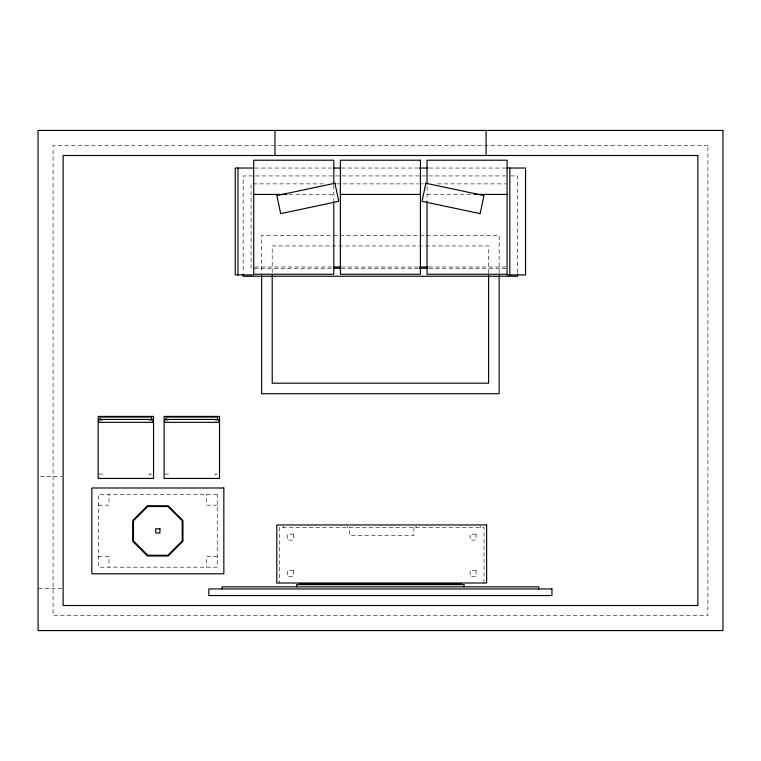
<?xml version="1.0" encoding="UTF-8"?>
<svg xmlns="http://www.w3.org/2000/svg" width="761" height="761" viewBox="0 0 761 761"><rect width="100%" height="100%" fill="white"/><g stroke="black" fill="none" stroke-linecap="round" stroke-linejoin="round"><path stroke-width="0.57" stroke-dasharray="3.81 2.85" d="M254.897 168.038L331.863 168.038M341.337 168.038L418.293 168.038M428.947 168.038L505.913 168.038M505.751 175.934L243.178 175.934L243.178 272.714M510.498 175.934L517.632 175.934L517.632 272.714M323.463 183.877L251.092 183.877L251.092 268.31L331.767 268.31M336.505 183.877L418.369 183.877M419.558 183.877L424.296 183.877M437.347 183.877L506.16 183.877M289.047 194.426L333.784 194.426M427.026 194.426L471.763 194.426M254.906 267.006L331.863 267.006M341.337 267.006L418.293 267.006M428.947 267.006L507.092 267.006M341.251 268.31L418.369 268.31M429.042 268.31L508.529 268.31M99.71 420.785L102.469 420.785M149.194 420.785L152.885 420.785M166.63 420.785L168.466 420.785M215.192 420.785L218.883 420.785M98.787 474.084L102.469 474.084L102.469 476.843M151.962 474.084L149.194 474.084L149.194 476.843M164.785 474.084L168.466 474.084L168.466 476.843M217.96 474.084L215.192 474.084L215.192 476.843M40.333 476.424L61.983 476.424M98.454 505.152L109.004 505.152L109.004 494.593M217.237 505.152L206.678 505.152L206.678 494.593M98.454 556.633L109.004 556.633L109.004 567.192M217.237 556.633L206.678 556.633L206.678 567.192M38.05 588.605L61.983 588.605M499.159 273.209L499.159 235.396L261.651 235.396L261.651 273.209M488.6 273.161L488.6 245.955L272.21 245.955L272.21 273.161M484.006 583.012L484.006 527.573L279.449 527.573L279.449 583.012M480.286 526.003L480.286 527.573M427.026 186.635L427.026 200.295M416.001 526.003L416.001 527.573M413.889 527.573L413.889 535.516L349.565 535.516L349.565 527.573M347.454 526.003L347.454 527.573M333.784 185.246L333.784 200.295M283.14 526.003L283.14 527.573M707.911 145.465L53.089 145.465L53.089 615.535L707.911 615.535L707.911 145.465M217.237 494.593L98.454 494.593L98.454 567.192L217.237 567.192L217.237 494.593M293.327 534.174L287.354 534.174L287.354 540.11L293.327 540.11L293.327 534.174M476.063 534.174L470.136 534.174L470.136 540.11L476.063 540.11L476.063 534.174M293.327 570.474L287.354 570.474L287.354 576.41L293.327 576.41L293.327 570.474M476.063 570.474L470.136 570.474L470.136 576.41L476.063 576.41L476.063 570.474"/><path stroke-width="1.14" d="M253.727 168.029L235.244 168.029L235.244 274.921L253.727 274.921M334.231 168.038L340.148 168.038M419.473 168.038L427.768 168.038M507.083 168.029L525.566 168.029L525.566 274.921L507.083 274.921M253.727 194.426L286.688 194.426M340.376 194.426L420.424 194.426M474.122 194.426L507.083 194.426M334.231 267.006L340.148 267.006M419.473 267.006L427.768 267.006M334.136 268.31L340.072 268.31M419.558 268.31L427.863 268.31M299.254 583.687L461.556 583.687M538.74 588.947L538.74 586.836L222.069 586.836L222.069 588.947M517.632 273.893L517.632 276.253L243.178 276.253L243.178 273.893M509.822 168.029L509.822 274.921M499.159 275.577L499.159 393.732L261.651 393.732L261.651 275.577M488.6 275.53L488.6 383.183L272.21 383.183L272.21 275.53M486.079 130.426L486.079 155.501M464.2 586.864L464.2 584.657L296.609 584.657L296.609 586.864M427.026 184.105L427.026 160.219L507.083 160.219L507.083 274.264L427.026 274.264L427.026 201.475M333.784 184.105L333.784 160.219L253.727 160.219L253.727 274.264L333.784 274.264L333.784 201.475M274.959 130.426L274.959 155.501M237.984 168.029L237.984 274.921M217.541 419.273L217.541 417.066L166.088 417.066L166.088 419.273M151.572 419.273L151.572 417.066L100.129 417.066L100.129 419.273M425.856 183.239L422.032 201.313L480.124 213.641L483.939 195.577L425.856 183.239M147.453 505.789L132.737 520.505L132.737 541.28L147.453 555.996L168.238 555.996L182.954 541.28L182.954 520.505L168.238 505.789L147.453 505.789M147.758 506.522L133.479 520.8L133.479 540.985L147.758 555.264L167.934 555.264L182.212 540.985L182.212 520.8L167.934 506.522L147.758 506.522M334.954 183.239L276.871 195.577L280.685 213.641L338.778 201.313L334.954 183.239M722.95 130.426L38.05 130.426L38.05 630.574L722.95 630.574L722.95 130.426M697.875 155.501L63.125 155.501L63.125 605.499L697.875 605.499L697.875 155.501M420.424 160.219L340.376 160.219L340.376 274.264L420.424 274.264L420.424 160.219M153.551 416.429L98.15 416.429L98.15 478.441L153.551 478.441L153.551 416.429M219.549 416.429L164.11 416.429L164.11 478.441L219.549 478.441L219.549 416.429M152.885 419.444L98.787 419.444L98.787 422.365L152.885 422.365L152.885 419.444M218.883 419.444L164.785 419.444L164.785 422.365L218.883 422.365L218.883 419.444M223.839 487.991L91.843 487.991L91.843 573.794L223.839 573.794L223.839 487.991M486.621 524.957L276.804 524.957L276.804 583.012L486.621 583.012L486.621 524.957M159.953 528.781L155.729 528.781L155.729 533.004L159.953 533.004L159.953 528.781M551.953 588.947L208.856 588.947L208.856 595.549L551.953 595.549L551.953 588.947"/></g></svg>
